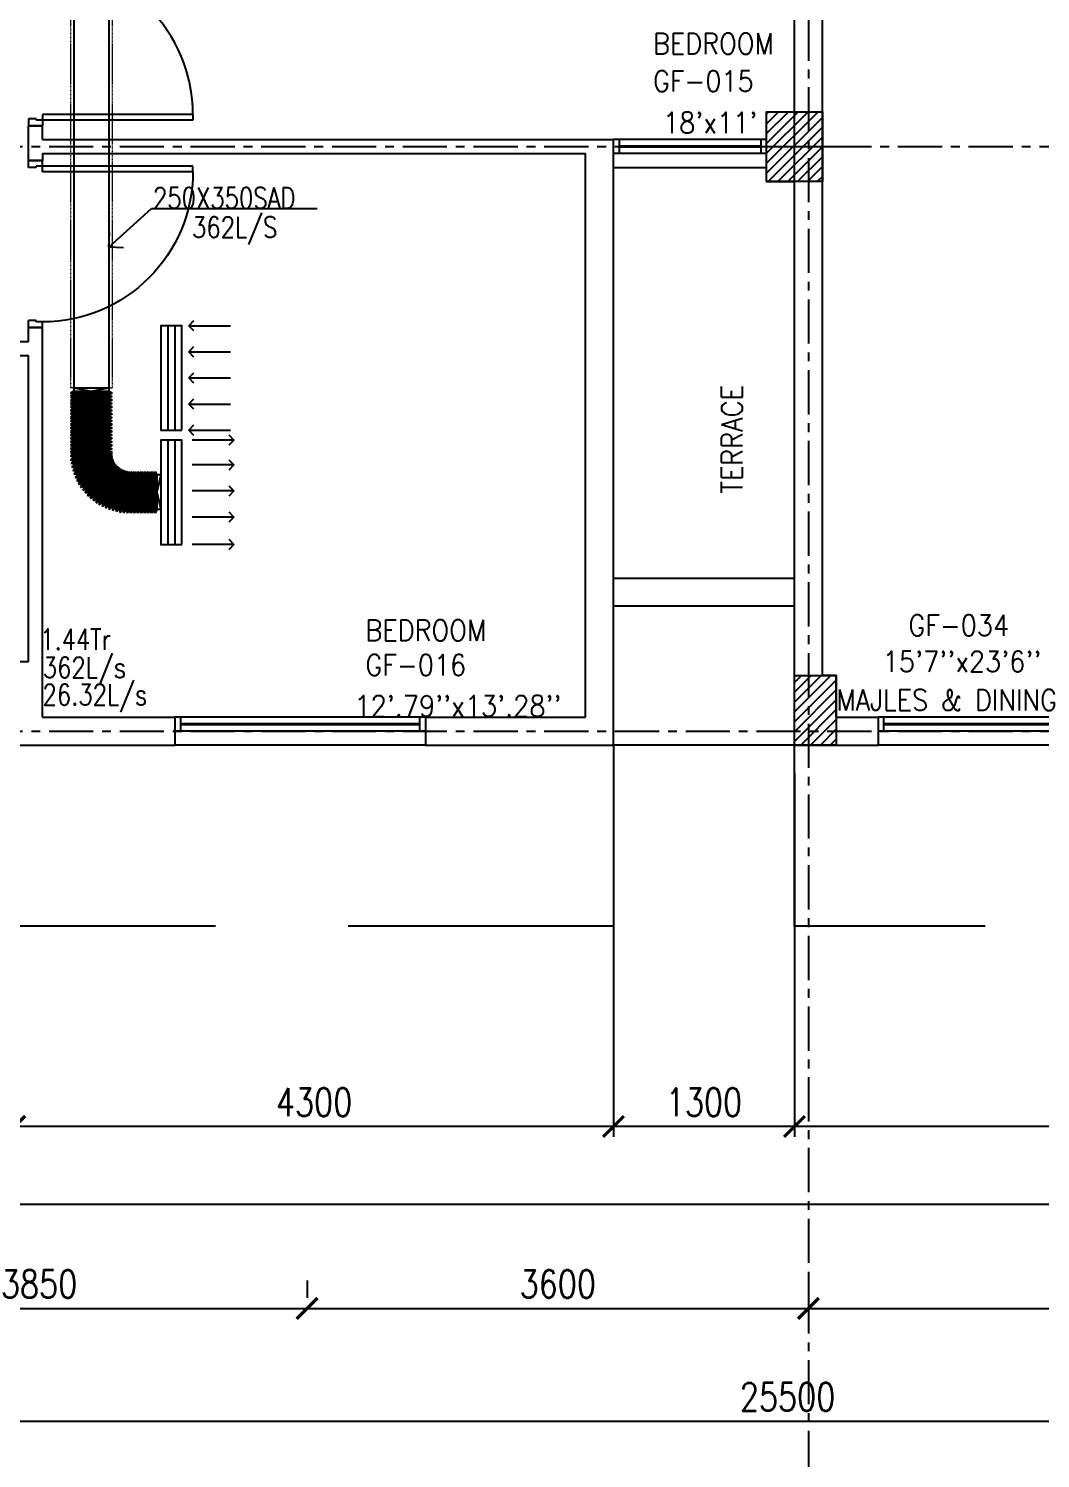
# Model space of a CAD drawing. Header units: millimetres. Extents: x -1288794 to 2153086, y -2701644 to -1428868.
# Drawn here: x 975309 to 982575, y -1514393 to -1504121 of the extents above; entities that cross this region are included whole.
import ezdxf

# ---------------------------------------------------------------- set-up
doc = ezdxf.new("R2010")
doc.units = ezdxf.units.MM
doc.header["$LTSCALE"] = 100
doc.header["$PDMODE"] = 34
for name, pattern in [('CENTER', [50.8, 31.75, -6.35, 6.35, -6.35]), ('DASHED2', [9.525, 6.35, -3.175]), ('HIDDEN', [9.525, 6.35, -3.175])]:
    doc.linetypes.add(name, pattern=pattern)
for name, color, linetype in [('A-ANNO-DIMS', 1, 'Continuous'), ('A-ANNO-TEXT', 8, 'Continuous'), ('A-AREA', 8, 'CENTER'), ('A-DOOR', 4, 'Continuous'), ('A-FLOR-OVHD', 4, 'DASHED2'), ('A-FLOR-SPCL', 8, 'Continuous'), ('A-GLAZ', 5, 'Continuous'), ('A-GRID', 253, 'CENTER'), ('A-WALL-FULL', 8, 'Continuous'), ('AC-HLTEXT', 100, 'Continuous'), ('AC-SAD', 3, 'Continuous'), ('AC-SAD TEXT', 3, 'Continuous'), ('RETURN GRILL RIGHT', 1, 'Continuous'), ('S-COL- HACT.', 9, 'Continuous'), ('S-COL.', 8, 'Continuous'), ('SUPPLY GRILL RIGHT', 3, 'Continuous')]:
    doc.layers.add(name, color=color, linetype=linetype)
doc.layers.add('INSULATION', color=1, linetype='Continuous', lineweight=5)
doc.styles.add('ROMANS', font='romans.shx', dxfattribs={"width": 0.8})
doc.styles.add('SIMPLEX', font='simplex.shx', dxfattribs={"width": 0.8})
doc.dimstyles.new('100 of DIM2', dxfattribs={"dimscale": 0, "dimtxt": 200, "dimasz": 150, "dimexe": 75, "dimexo": 200, "dimgap": 75, "dimtad": 1, "dimdec": 0, "dimrnd": 5, "dimzin": 0, "dimdsep": 46, "dimtxsty": 'ROMANS', "dimblk": 'ARCHTICK', "dimcen": 100, "dimclrd": 94, "dimclre": 94, "dimclrt": 2, "dimadec": 0, "dimazin": 0, "dimtfac": 1, "dimtdec": 0, "dimtofl": 0, "dimtmove": 2, "dimatfit": 3, "dimldrblk": 'OPEN90', "dimfxl": 75, "dimtolj": 1, "dimtzin": 0, "dimarcsym": 0})

# ---------------------------------------------------------------- blocks, each defined once
blk = doc.blocks.new('W-180')
for p, q in [((1800, 100), (0, 100)), ((1800, 0), (0, 0)), ((40, 0), (40, 100)), ((1760, 100), (1760, 0))]:
    blk.add_line(p, q)
at = {"linetype": 'Continuous'}
for p, q in [((1760, 53), (40, 53)), ((1760, 47), (40, 47))]:
    blk.add_line(p, q, dxfattribs=at)
blk = doc.blocks.new('D-120-R1')
for p, q in [((-80, 1180), (-40, 1180)), ((-80, 1180), (-80, 100)), ((-40, 1180), (-40, 55)), ((-1200, 100), (-1160, 100)), ((-1200, 100), (-1200, 0)), ((-1160, 100), (-1160, 55)), ((-1160, 55), (-1150, 55)), ((-1150, 55), (-1150, 0)), ((-80, 100), (0, 100)), ((-50, 55), (-40, 55)), ((-50, 55), (-50, 0)), ((-50, 0), (0, 0)), ((0, 100), (0, 0)), ((-1200, 0), (-1150, 0))]:
    blk.add_line(p, q)
at = {"linetype": 'Continuous'}
blk.add_arc((-80, 100), 1080, 90, 180, dxfattribs=at)
blk = doc.blocks.new('_ArchTick')
at = {"color": 0, "linetype": 'ByBlock', "const_width": 0.15}
blk.add_lwpolyline([(-0.5, -0.5), (0.5, 0.5)], dxfattribs=at)
blk = doc.blocks.new('*D343')
at = {"layer": 'A-ANNO-DIMS', "color": 94, "lineweight": -2, "ltscale": 3, "transparency": 16777216}
for p, q in [((973459, -1512840), (973459, -1513390)), ((977309, -1513115), (977309, -1513240)), ((973459, -1513315), (977309, -1513315))]:
    blk.add_line(p, q, dxfattribs=at)
at = {"layer": 'Defpoints', "color": 0, "ltscale": 3, "transparency": 16777216}
for p in [(973459, -1512640), (977309, -1513315), (977309, -1513315)]:
    blk.add_point(p, dxfattribs=at)
at = {"layer": 'A-ANNO-DIMS', "color": 94, "lineweight": -2, "ltscale": 3, "transparency": 16777216, "xscale": 150, "yscale": 150, "zscale": 150, "rotation": 180}
blk.add_blockref('_ArchTick', (973459, -1513315), dxfattribs=at)
at = {"layer": 'A-ANNO-DIMS', "color": 94, "lineweight": -2, "ltscale": 3, "transparency": 16777216, "xscale": 150, "yscale": 150, "zscale": 150}
blk.add_blockref('_ArchTick', (977309, -1513315), dxfattribs=at)
at = {"layer": 'A-ANNO-DIMS', "color": 2, "ltscale": 3, "transparency": 16777216, "insert": (975384, -1513140), "char_height": 200, "attachment_point": 5, "style": 'ROMANS'}
blk.add_mtext('\\A1;3850', dxfattribs=at)
blk = doc.blocks.new('_Open90')
at = {"color": 0, "linetype": 'ByBlock', "lineweight": -2}
for p, q in [((0, 0), (-1, 0)), ((-0.5, 0.5), (0, 0)), ((0, 0), (-0.5, -0.5))]:
    blk.add_line(p, q, dxfattribs=at)
blk = doc.blocks.new('*D344')
at = {"layer": 'A-ANNO-DIMS', "color": 94, "lineweight": -2, "ltscale": 3, "transparency": 16777216}
for p, q in [((977309, -1513115), (977309, -1513240)), ((980909, -1513115), (980909, -1513240)), ((977309, -1513315), (980909, -1513315))]:
    blk.add_line(p, q, dxfattribs=at)
at = {"layer": 'Defpoints', "color": 0, "ltscale": 3, "transparency": 16777216}
for p in [(977309, -1513315), (980909, -1513315), (980909, -1513315)]:
    blk.add_point(p, dxfattribs=at)
at = {"layer": 'A-ANNO-DIMS', "color": 94, "lineweight": -2, "ltscale": 3, "transparency": 16777216, "xscale": 150, "yscale": 150, "zscale": 150, "rotation": 180}
blk.add_blockref('_ArchTick', (977309, -1513315), dxfattribs=at)
at = {"layer": 'A-ANNO-DIMS', "color": 94, "lineweight": -2, "ltscale": 3, "transparency": 16777216, "xscale": 150, "yscale": 150, "zscale": 150}
blk.add_blockref('_ArchTick', (980909, -1513315), dxfattribs=at)
at = {"layer": 'A-ANNO-DIMS', "color": 2, "ltscale": 3, "transparency": 16777216, "insert": (979109, -1513140), "char_height": 200, "attachment_point": 5, "style": 'ROMANS'}
blk.add_mtext('\\A1;3600', dxfattribs=at)
blk = doc.blocks.new('*D345')
at = {"layer": 'A-ANNO-DIMS', "color": 94, "lineweight": -2, "ltscale": 3, "transparency": 16777216}
for p, q in [((980909, -1513115), (980909, -1513240)), ((985859, -1513115), (985859, -1513240)), ((980909, -1513315), (985859, -1513315))]:
    blk.add_line(p, q, dxfattribs=at)
at = {"layer": 'Defpoints', "color": 0, "ltscale": 3, "transparency": 16777216}
for p in [(980909, -1513315), (985859, -1513315), (985859, -1513315)]:
    blk.add_point(p, dxfattribs=at)
at = {"layer": 'A-ANNO-DIMS', "color": 94, "lineweight": -2, "ltscale": 3, "transparency": 16777216, "xscale": 150, "yscale": 150, "zscale": 150, "rotation": 180}
blk.add_blockref('_ArchTick', (980909, -1513315), dxfattribs=at)
at = {"layer": 'A-ANNO-DIMS', "color": 94, "lineweight": -2, "ltscale": 3, "transparency": 16777216, "xscale": 150, "yscale": 150, "zscale": 150}
blk.add_blockref('_ArchTick', (985859, -1513315), dxfattribs=at)
at = {"layer": 'A-ANNO-DIMS', "color": 2, "ltscale": 3, "transparency": 16777216, "insert": (983384, -1513140), "char_height": 200, "attachment_point": 5, "style": 'ROMANS'}
blk.add_mtext('\\A1;4950', dxfattribs=at)
blk = doc.blocks.new('*D347')
at = {"layer": 'A-ANNO-DIMS', "color": 94, "lineweight": -2, "ltscale": 3, "transparency": 16777216}
for p, q in [((968009, -1512975), (968009, -1514200)), ((993509, -1512975), (993509, -1514200)), ((968009, -1514125), (993509, -1514125))]:
    blk.add_line(p, q, dxfattribs=at)
at = {"layer": 'Defpoints', "color": 0, "ltscale": 3, "transparency": 16777216}
for p in [(968009, -1512775), (993509, -1512775), (993509, -1514125)]:
    blk.add_point(p, dxfattribs=at)
at = {"layer": 'A-ANNO-DIMS', "color": 94, "lineweight": -2, "ltscale": 3, "transparency": 16777216, "xscale": 150, "yscale": 150, "zscale": 150, "rotation": 180}
blk.add_blockref('_ArchTick', (968009, -1514125), dxfattribs=at)
at = {"layer": 'A-ANNO-DIMS', "color": 94, "lineweight": -2, "ltscale": 3, "transparency": 16777216, "xscale": 150, "yscale": 150, "zscale": 150}
blk.add_blockref('_ArchTick', (993509, -1514125), dxfattribs=at)
at = {"layer": 'A-ANNO-DIMS', "color": 2, "ltscale": 3, "transparency": 16777216, "insert": (980759, -1513950), "char_height": 200, "attachment_point": 5, "style": 'ROMANS'}
blk.add_mtext('\\A1;25500', dxfattribs=at)
blk = doc.blocks.new('*D348')
at = {"layer": 'A-ANNO-DIMS', "color": 94, "linetype": 'Continuous', "lineweight": -2, "ltscale": 3, "transparency": 16777216}
for p, q in [((980809, -1509469), (980809, -1512083)), ((993609, -1509469), (993609, -1512083)), ((993609, -1512008), (980809, -1512008))]:
    blk.add_line(p, q, dxfattribs=at)
at = {"layer": 'Defpoints', "color": 0, "linetype": 'Continuous', "ltscale": 3, "transparency": 16777216}
for p in [(980809, -1509269), (993609, -1509269), (980809, -1512008)]:
    blk.add_point(p, dxfattribs=at)
at = {"layer": 'A-ANNO-DIMS', "color": 94, "linetype": 'Continuous', "lineweight": -2, "ltscale": 3, "transparency": 16777216, "xscale": 150, "yscale": 150, "zscale": 150, "rotation": 180}
blk.add_blockref('_ArchTick', (980809, -1512008), dxfattribs=at)
at = {"layer": 'A-ANNO-DIMS', "color": 94, "linetype": 'Continuous', "lineweight": -2, "ltscale": 3, "transparency": 16777216, "xscale": 150, "yscale": 150, "zscale": 150}
blk.add_blockref('_ArchTick', (993609, -1512008), dxfattribs=at)
at = {"layer": 'A-ANNO-DIMS', "color": 2, "linetype": 'Continuous', "ltscale": 3, "transparency": 16777216, "insert": (987209, -1511833), "char_height": 200, "attachment_point": 5, "style": 'ROMANS'}
blk.add_mtext('\\A1;12800', dxfattribs=at)
blk = doc.blocks.new('*D349')
at = {"layer": 'A-ANNO-DIMS', "color": 94, "linetype": 'Continuous', "lineweight": -2, "ltscale": 3, "transparency": 16777216}
for p, q in [((979509, -1509469), (979509, -1512083)), ((980809, -1509469), (980809, -1512083)), ((980809, -1512008), (979509, -1512008))]:
    blk.add_line(p, q, dxfattribs=at)
at = {"layer": 'Defpoints', "color": 0, "linetype": 'Continuous', "ltscale": 3, "transparency": 16777216}
for p in [(979509, -1509269), (980809, -1509269), (979509, -1512008)]:
    blk.add_point(p, dxfattribs=at)
at = {"layer": 'A-ANNO-DIMS', "color": 94, "linetype": 'Continuous', "lineweight": -2, "ltscale": 3, "transparency": 16777216, "xscale": 150, "yscale": 150, "zscale": 150, "rotation": 180}
blk.add_blockref('_ArchTick', (979509, -1512008), dxfattribs=at)
at = {"layer": 'A-ANNO-DIMS', "color": 94, "linetype": 'Continuous', "lineweight": -2, "ltscale": 3, "transparency": 16777216, "xscale": 150, "yscale": 150, "zscale": 150}
blk.add_blockref('_ArchTick', (980809, -1512008), dxfattribs=at)
at = {"layer": 'A-ANNO-DIMS', "color": 2, "linetype": 'Continuous', "ltscale": 3, "transparency": 16777216, "insert": (980159, -1511833), "char_height": 200, "attachment_point": 5, "style": 'ROMANS'}
blk.add_mtext('\\A1;1300', dxfattribs=at)
blk = doc.blocks.new('*D350')
at = {"layer": 'A-ANNO-DIMS', "color": 94, "linetype": 'Continuous', "lineweight": -2, "ltscale": 3, "transparency": 16777216}
for p, q in [((975209, -1509469), (975209, -1512083)), ((979509, -1509469), (979509, -1512083)), ((979509, -1512008), (975209, -1512008))]:
    blk.add_line(p, q, dxfattribs=at)
at = {"layer": 'Defpoints', "color": 0, "linetype": 'Continuous', "ltscale": 3, "transparency": 16777216}
for p in [(975209, -1509269), (979509, -1509269), (975209, -1512008)]:
    blk.add_point(p, dxfattribs=at)
at = {"layer": 'A-ANNO-DIMS', "color": 94, "linetype": 'Continuous', "lineweight": -2, "ltscale": 3, "transparency": 16777216, "xscale": 150, "yscale": 150, "zscale": 150, "rotation": 180}
blk.add_blockref('_ArchTick', (975209, -1512008), dxfattribs=at)
at = {"layer": 'A-ANNO-DIMS', "color": 94, "linetype": 'Continuous', "lineweight": -2, "ltscale": 3, "transparency": 16777216, "xscale": 150, "yscale": 150, "zscale": 150}
blk.add_blockref('_ArchTick', (979509, -1512008), dxfattribs=at)
at = {"layer": 'A-ANNO-DIMS', "color": 2, "linetype": 'Continuous', "ltscale": 3, "transparency": 16777216, "insert": (977359, -1511833), "char_height": 200, "attachment_point": 5, "style": 'ROMANS'}
blk.add_mtext('\\A1;4300', dxfattribs=at)
blk = doc.blocks.new('*U310')
at = {"layer": 'AC-SAD'}
for p, q in [((-25, 250), (-12.5, 275)), ((-25, 0), (-25, 250)), ((-12.5, -25), (-12.5, 275)), ((-12.5, 275), (0, 250)), ((0, 0), (0, 250)), ((-25, 0), (-12.5, -25)), ((-12.5, -25), (0, 0))]:
    blk.add_line(p, q, dxfattribs=at)
blk = doc.blocks.new('*U311')
at = {"layer": 'AC-SAD', "color": 0, "linetype": 'ByBlock', "lineweight": -2, "transparency": 16777216}
for p, rotation in [((975635, -1507202), 273.5809862195675), ((975634, -1507177), 270), ((975637, -1507227), 277.1619724391347), ((975641, -1507251), 280.7429586587023), ((975646, -1507276), 284.3239448782699), ((975653, -1507300), 287.9049310978373), ((975662, -1507323), 291.485917317405), ((975672, -1507346), 295.0669035369727), ((975683, -1507369), 298.6478897565401), ((975695, -1507390), 302.2288759761078), ((975709, -1507411), 305.8098621956752), ((975725, -1507431), 309.3908484152428), ((975741, -1507449), 312.9718346348104), ((975759, -1507467), 316.552820854378), ((975777, -1507484), 320.1338070739455), ((975797, -1507499), 323.7147932935132), ((975818, -1507513), 327.2957795130807), ((975839, -1507526), 330.8767657326483), ((975861, -1507538), 334.457751952216), ((975884, -1507548), 338.0387381717838), ((975908, -1507556), 341.6197243913513), ((975932, -1507563), 345.2007106109189), ((975956, -1507569), 348.7816968304863), ((975981, -1507573), 352.3626830500538), ((976006, -1507576), 355.9436692696212), ((976031, -1507577), 359.5246554891889)]:
    blk.add_blockref('*U310', p, dxfattribs=dict(at, rotation=rotation))
blk = doc.blocks.new('SUPPLY GRILL RIGHT')
at = {"layer": 'SUPPLY GRILL RIGHT'}
for p, q in [((375, 25), (-375, 25)), ((375, -25), (375, 25)), ((375, -25), (-375, -25)), ((375, -75), (375, -25))]:
    blk.add_line(p, q, dxfattribs=at)
blk.add_lwpolyline([(-375, -75), (375, -75), (375, 75), (-375, 75)], close=True, dxfattribs=at)
for points in [[(-375, -450), (-375, -150)], [(-178.5, -450), (-178.5, -150)], [(9, -450), (9, -150)], [(196.5, -450), (196.5, -150)], [(375, -450), (375, -150)]]:
    blk.add_leader(points, dimstyle='100 of DIM2', override={"dimscale": 1, "dimasz": 75, "dimtad": 0, "dimclrd": 0, "dimfxl": 0.2}, dxfattribs=at)
blk = doc.blocks.new('RETURN GRILL RIGHT')
at = {"layer": 'RETURN GRILL RIGHT'}
for p, q in [((375, 25), (-375, 25)), ((375, -25), (-375, -25))]:
    blk.add_line(p, q, dxfattribs=at)
blk.add_lwpolyline([(-375, -75), (375, -75), (375, 75), (-375, 75)], close=True, dxfattribs=at)
for points in [[(-375, -125), (-375, -425)], [(-187.5, -125), (-187.5, -425)], [(0, -125), (0, -425)], [(187.5, -125), (187.5, -425)], [(375, -125), (375, -425)]]:
    blk.add_leader(points, dimstyle='100 of DIM2', override={"dimscale": 1, "dimasz": 75, "dimtad": 0, "dimclrd": 0, "dimfxl": 0.2}, dxfattribs=at)

msp = doc.modelspace()

# ---------------------------------------------------------------- hatches: boundary and pattern name
at = {"layer": 'S-COL- HACT.', "linetype": 'Continuous', "ltscale": 3}
h = msp.add_hatch(dxfattribs=at)
h.set_pattern_fill('ANSI31', color=256, scale=400, style=0)
h.set_pattern_definition([(45, (2089964.023, -1109556.65), (-35.355339, 35.355339), [])])
h.paths.add_polyline_path([(981008.8, -1504718.6), (981008.8, -1505218.6), (980608.8, -1505218.6), (980608.8, -1504718.6)])
h = msp.add_hatch(dxfattribs=at)
h.set_pattern_fill('ANSI31', color=256, scale=400, style=0)
h.set_pattern_definition([(45, (1210504.027, -1509993.415), (-35.355339, 35.355339), [])])
h.paths.add_polyline_path([(981108.8, -1508768.6), (981108.8, -1509268.6), (980808.8, -1509268.6), (980808.8, -1508768.6)])

# ---------------------------------------------------------------- linework, layer by layer
at = {"layer": 'A-AREA', "ltscale": 15}
msp.add_line((995708.8, -1512568.6), (960608.8, -1512568.6), dxfattribs=at)
at = {"layer": 'A-FLOR-OVHD', "ltscale": 3}
msp.add_lwpolyline([(993608.8, -1509268.6), (993608.8, -1510568.6), (980808.8, -1510568.6), (980808.8, -1509268.6), (979508.8, -1509268.6), (979508.8, -1510568.6), (975208.8, -1510568.6), (975208.8, -1510168.6), (973608.8, -1510168.6), (973608.8, -1510568.6), (966608.8, -1510568.6), (966608.8, -1500918.6), (965608.8, -1500918.6), (965608.8, -1496418.6)], dxfattribs=at)
msp.add_lwpolyline([(993608.8, -1509268.6), (993608.8, -1510568.6), (980808.8, -1510568.6), (980808.8, -1509268.6), (979508.8, -1509268.6), (979508.8, -1510568.6), (975208.8, -1510568.6), (975208.8, -1510168.6), (973608.8, -1510168.6), (973608.8, -1510568.6), (966608.8, -1510568.6), (966608.8, -1500918.6), (965608.8, -1500918.6), (965608.8, -1496418.6)], dxfattribs=at)
at = {"layer": 'A-FLOR-SPCL', "ltscale": 3}
for p, q in [((979508.8, -1508068.6), (980808.8, -1508068.6)), ((979508.8, -1508268.6), (980808.8, -1508268.6))]:
    msp.add_line(p, q, dxfattribs=at)
at = {"layer": 'A-GLAZ'}
for p, q in [((980608.8, -1504918.6), (979508.8, -1504918.6)), ((979548.8, -1504918.6), (979548.8, -1505018.6)), ((980568.8, -1505018.6), (980568.8, -1504918.6)), ((980608.8, -1505018.6), (979508.8, -1505018.6))]:
    msp.add_line(p, q, dxfattribs=at)
at = {"layer": 'A-GLAZ', "linetype": 'Continuous'}
for p, q in [((980568.8, -1504965.6), (979548.8, -1504965.6)), ((980568.8, -1504971.6), (979548.8, -1504971.6))]:
    msp.add_line(p, q, dxfattribs=at)
at = {"layer": 'A-GLAZ', "ltscale": 3}
for p, q in [((979508.8, -1505118.6), (980608.8, -1505118.6)), ((978158.8, -1509268.6), (976358.8, -1509268.6)), ((983208.8, -1509268.6), (981408.8, -1509268.6))]:
    msp.add_line(p, q, dxfattribs=at)
at = {"layer": 'A-GRID', "ltscale": 0.1}
for p, q in [((980908.8, -1466442.6), (980908.8, -1514577)), ((956151.6, -1504968.6), (999691.2, -1504968.6)), ((956151.6, -1509168.6), (999691.2, -1509168.6))]:
    msp.add_line(p, q, dxfattribs=at)
at = {"layer": 'A-WALL-FULL', "ltscale": 3}
for p, q in [((980808.8, -1504718.6), (980808.8, -1501618.6)), ((981008.8, -1508768.6), (981008.8, -1501868.6)), ((980608.8, -1504718.6), (980808.8, -1504718.6)), ((980608.8, -1505218.6), (980608.8, -1504718.6)), ((975308.8, -1504818.6), (975408.8, -1504818.6)), ((975308.8, -1505068.6), (975308.8, -1504818.6)), ((975408.8, -1504918.6), (975408.8, -1504818.6)), ((975408.8, -1504918.6), (979508.8, -1504918.6)), ((979508.8, -1505118.6), (979508.8, -1504918.6)), ((975408.8, -1505018.6), (979308.8, -1505018.6)), ((975408.8, -1505018.6), (975408.8, -1505068.6)), ((979308.8, -1509068.6), (979308.8, -1505018.6)), ((975308.8, -1505068.6), (975408.8, -1505068.6)), ((979508.8, -1505118.6), (979508.8, -1505118.6)), ((979508.8, -1509268.6), (979508.8, -1505118.6)), ((980608.8, -1505218.6), (980808.8, -1505218.6)), ((980808.8, -1509268.6), (980808.8, -1505218.6)), ((975308.8, -1506268.6), (975408.8, -1506268.6)), ((975308.8, -1506368.6), (975308.8, -1506268.6)), ((975408.8, -1509068.6), (975408.8, -1506268.6)), ((975208.8, -1506368.6), (975308.8, -1506368.6)), ((975208.8, -1506468.6), (975308.8, -1506468.6)), ((975308.8, -1508668.6), (975308.8, -1506468.6)), ((974708.8, -1508668.6), (975308.8, -1508668.6)), ((975408.8, -1509068.6), (976358.8, -1509068.6)), ((976358.8, -1509068.6), (976358.8, -1509268.6)), ((978158.8, -1509068.6), (979308.8, -1509068.6)), ((978158.8, -1509068.6), (978158.8, -1509268.6)), ((981108.8, -1509068.6), (981408.8, -1509068.6)), ((981408.8, -1509068.6), (981408.8, -1509268.6)), ((975208.8, -1509268.6), (976358.8, -1509268.6)), ((978158.8, -1509268.6), (979508.8, -1509268.6)), ((980808.8, -1509268.6), (981408.8, -1509268.6))]:
    msp.add_line(p, q, dxfattribs=at)
at = {"layer": 'A-WALL-FULL', "linetype": 'Continuous', "ltscale": 3}
for p, q in [((981108.8, -1508768.6), (981008.8, -1508768.6)), ((981108.8, -1509068.6), (981108.8, -1508768.6))]:
    msp.add_line(p, q, dxfattribs=at)
at = {"layer": 'AC-HLTEXT'}
for p, q in [((980808.8, -1505218.6), (980808.8, -1504622)), ((980608.8, -1504968.6), (981296.1, -1504968.6))]:
    msp.add_line(p, q, dxfattribs=at)
at = {"layer": 'AC-SAD'}
for p, q in [((975633.8, -1502568.6), (975633.8, -1507176.7)), ((975883.8, -1502568.6), (975883.8, -1507176.7)), ((975633.8, -1506726.7), (975608.8, -1506739.2)), ((975608.8, -1506739.2), (975908.8, -1506739.2)), ((975608.8, -1506739.2), (975633.8, -1506751.7)), ((975633.8, -1506751.7), (975608.8, -1506764.2)), ((975608.8, -1506764.2), (975908.8, -1506764.2)), ((975608.8, -1506764.2), (975633.8, -1506776.7)), ((975633.8, -1506776.7), (975608.8, -1506789.2)), ((975608.8, -1506789.2), (975908.8, -1506789.2)), ((975608.8, -1506789.2), (975633.8, -1506801.7)), ((975633.8, -1506701.7), (975883.8, -1506701.7)), ((975633.8, -1506701.7), (975758.8, -1506726.7)), ((975633.8, -1506726.7), (975883.8, -1506726.7)), ((975633.8, -1506751.7), (975883.8, -1506751.7)), ((975633.8, -1506776.7), (975883.8, -1506776.7)), ((975758.8, -1506726.7), (975883.8, -1506701.7)), ((975883.8, -1506726.7), (975908.8, -1506739.2)), ((975908.8, -1506739.2), (975883.8, -1506751.7)), ((975883.8, -1506751.7), (975908.8, -1506764.2)), ((975908.8, -1506764.2), (975883.8, -1506776.7)), ((975883.8, -1506776.7), (975908.8, -1506789.2)), ((975908.8, -1506789.2), (975883.8, -1506801.7)), ((975633.8, -1506801.7), (975608.8, -1506814.2)), ((975608.8, -1506814.2), (975908.8, -1506814.2)), ((975608.8, -1506814.2), (975633.8, -1506826.7)), ((975633.8, -1506826.7), (975608.8, -1506839.2)), ((975608.8, -1506839.2), (975908.8, -1506839.2)), ((975608.8, -1506839.2), (975633.8, -1506851.7)), ((975633.8, -1506851.7), (975608.8, -1506864.2)), ((975608.8, -1506864.2), (975908.8, -1506864.2)), ((975608.8, -1506864.2), (975633.8, -1506876.7)), ((975633.8, -1506876.7), (975608.8, -1506889.2)), ((975608.8, -1506889.2), (975908.8, -1506889.2)), ((975608.8, -1506889.2), (975633.8, -1506901.7)), ((975633.8, -1506801.7), (975883.8, -1506801.7)), ((975633.8, -1506826.7), (975883.8, -1506826.7)), ((975633.8, -1506851.7), (975883.8, -1506851.7)), ((975633.8, -1506876.7), (975883.8, -1506876.7)), ((975883.8, -1506801.7), (975908.8, -1506814.2)), ((975908.8, -1506814.2), (975883.8, -1506826.7)), ((975883.8, -1506826.7), (975908.8, -1506839.2)), ((975908.8, -1506839.2), (975883.8, -1506851.7)), ((975883.8, -1506851.7), (975908.8, -1506864.2)), ((975908.8, -1506864.2), (975883.8, -1506876.7)), ((975883.8, -1506876.7), (975908.8, -1506889.2)), ((975908.8, -1506889.2), (975883.8, -1506901.7)), ((975633.8, -1506901.7), (975608.8, -1506914.2)), ((975608.8, -1506914.2), (975908.8, -1506914.2)), ((975608.8, -1506914.2), (975633.8, -1506926.7)), ((975633.8, -1506926.7), (975608.8, -1506939.2)), ((975608.8, -1506939.2), (975908.8, -1506939.2)), ((975608.8, -1506939.2), (975633.8, -1506951.7)), ((975633.8, -1506951.7), (975608.8, -1506964.2)), ((975608.8, -1506964.2), (975908.8, -1506964.2)), ((975608.8, -1506964.2), (975633.8, -1506976.7)), ((975633.8, -1506976.7), (975608.8, -1506989.2)), ((975608.8, -1506989.2), (975908.8, -1506989.2)), ((975608.8, -1506989.2), (975633.8, -1507001.7)), ((975633.8, -1506901.7), (975883.8, -1506901.7)), ((975633.8, -1506926.7), (975883.8, -1506926.7)), ((975633.8, -1506951.7), (975883.8, -1506951.7)), ((975633.8, -1506976.7), (975883.8, -1506976.7)), ((975883.8, -1506901.7), (975908.8, -1506914.2)), ((975908.8, -1506914.2), (975883.8, -1506926.7)), ((975883.8, -1506926.7), (975908.8, -1506939.2)), ((975908.8, -1506939.2), (975883.8, -1506951.7)), ((975883.8, -1506951.7), (975908.8, -1506964.2)), ((975908.8, -1506964.2), (975883.8, -1506976.7)), ((975883.8, -1506976.7), (975908.8, -1506989.2)), ((975908.8, -1506989.2), (975883.8, -1507001.7)), ((975633.8, -1507001.7), (975608.8, -1507014.2)), ((975608.8, -1507014.2), (975908.8, -1507014.2)), ((975608.8, -1507014.2), (975633.8, -1507026.7)), ((975633.8, -1507026.7), (975608.8, -1507039.2)), ((975608.8, -1507039.2), (975908.8, -1507039.2)), ((975608.8, -1507039.2), (975633.8, -1507051.7)), ((975633.8, -1507051.7), (975608.8, -1507064.2)), ((975608.8, -1507064.2), (975908.8, -1507064.2)), ((975608.8, -1507064.2), (975633.8, -1507076.7)), ((975633.8, -1507076.7), (975608.8, -1507089.2)), ((975608.8, -1507089.2), (975908.8, -1507089.2)), ((975608.8, -1507089.2), (975633.8, -1507101.7)), ((975633.8, -1507001.7), (975883.8, -1507001.7)), ((975633.8, -1507026.7), (975883.8, -1507026.7)), ((975633.8, -1507051.7), (975883.8, -1507051.7)), ((975633.8, -1507076.7), (975883.8, -1507076.7)), ((975883.8, -1507001.7), (975908.8, -1507014.2)), ((975908.8, -1507014.2), (975883.8, -1507026.7)), ((975883.8, -1507026.7), (975908.8, -1507039.2)), ((975908.8, -1507039.2), (975883.8, -1507051.7)), ((975883.8, -1507051.7), (975908.8, -1507064.2)), ((975908.8, -1507064.2), (975883.8, -1507076.7)), ((975883.8, -1507076.7), (975908.8, -1507089.2)), ((975908.8, -1507089.2), (975883.8, -1507101.7)), ((975633.8, -1507101.7), (975608.8, -1507114.2)), ((975608.8, -1507114.2), (975908.8, -1507114.2)), ((975608.8, -1507114.2), (975633.8, -1507126.7)), ((975633.8, -1507126.7), (975608.8, -1507139.2)), ((975608.8, -1507139.2), (975908.8, -1507139.2)), ((975608.8, -1507139.2), (975633.8, -1507151.7)), ((975633.8, -1507101.7), (975883.8, -1507101.7)), ((975633.8, -1507126.7), (975883.8, -1507126.7)), ((975883.8, -1507101.7), (975908.8, -1507114.2)), ((975908.8, -1507114.2), (975883.8, -1507126.7)), ((975883.8, -1507126.7), (975908.8, -1507139.2)), ((975908.8, -1507139.2), (975883.8, -1507151.7)), ((976030.5, -1507326.7), (976043, -1507301.7)), ((976043, -1507301.7), (976043, -1507601.7)), ((976043, -1507301.7), (976055.5, -1507326.7)), ((976055.5, -1507326.7), (976068, -1507301.7)), ((976068, -1507301.7), (976068, -1507601.7)), ((976068, -1507301.7), (976080.5, -1507326.7)), ((976080.5, -1507326.7), (976093, -1507301.7)), ((976093, -1507301.7), (976093, -1507601.7)), ((976093, -1507301.7), (976105.5, -1507326.7)), ((976105.5, -1507326.7), (976118, -1507301.7)), ((976118, -1507301.7), (976118, -1507601.7)), ((976118, -1507301.7), (976130.5, -1507326.7)), ((976130.5, -1507326.7), (976143, -1507301.7)), ((976143, -1507301.7), (976143, -1507601.7)), ((976143, -1507301.7), (976155.5, -1507326.7)), ((976155.5, -1507326.7), (976168, -1507301.7)), ((976168, -1507301.7), (976168, -1507601.7)), ((976168, -1507301.7), (976180.5, -1507326.7)), ((976180.5, -1507326.7), (976193, -1507301.7)), ((976193, -1507301.7), (976193, -1507601.7)), ((976193, -1507301.7), (976205.5, -1507326.7)), ((976205.5, -1507326.7), (976218, -1507301.7)), ((976218, -1507301.7), (976218, -1507601.7)), ((976218, -1507301.7), (976230.5, -1507326.7)), ((976030.5, -1507326.7), (976030.5, -1507576.7)), ((976258.8, -1507326.7), (976033.8, -1507326.7)), ((976055.5, -1507326.7), (976055.5, -1507576.7)), ((976080.5, -1507326.7), (976080.5, -1507576.7)), ((976105.5, -1507326.7), (976105.5, -1507576.7)), ((976130.5, -1507326.7), (976130.5, -1507576.7)), ((976155.5, -1507326.7), (976155.5, -1507576.7)), ((976180.5, -1507326.7), (976180.5, -1507576.7)), ((976205.5, -1507326.7), (976205.5, -1507576.7)), ((976230.5, -1507326.7), (976230.5, -1507576.7)), ((976258.8, -1507326.7), (976230.5, -1507451.7)), ((976230.5, -1507451.7), (976258.8, -1507576.7)), ((976043, -1507601.7), (976030.5, -1507576.7)), ((976258.8, -1507576.7), (976033.8, -1507576.7)), ((976055.5, -1507576.7), (976043, -1507601.7)), ((976068, -1507601.7), (976055.5, -1507576.7)), ((976080.5, -1507576.7), (976068, -1507601.7)), ((976093, -1507601.7), (976080.5, -1507576.7)), ((976105.5, -1507576.7), (976093, -1507601.7)), ((976118, -1507601.7), (976105.5, -1507576.7)), ((976130.5, -1507576.7), (976118, -1507601.7)), ((976143, -1507601.7), (976130.5, -1507576.7)), ((976155.5, -1507576.7), (976143, -1507601.7)), ((976168, -1507601.7), (976155.5, -1507576.7)), ((976180.5, -1507576.7), (976168, -1507601.7)), ((976193, -1507601.7), (976180.5, -1507576.7)), ((976205.5, -1507576.7), (976193, -1507601.7)), ((976218, -1507601.7), (976205.5, -1507576.7)), ((976230.5, -1507576.7), (976218, -1507601.7))]:
    msp.add_line(p, q, dxfattribs=at)
for radius in [400, 150]:
    msp.add_arc((976033.8, -1507176.7), radius, 180, 270, dxfattribs=at)
at = {"layer": 'INSULATION', "linetype": 'HIDDEN', "ltscale": 0.01}
for p, q in [((975608.8, -1502571.7), (975608.8, -1506701.7)), ((975908.8, -1502571.7), (975908.8, -1506701.7)), ((975633.8, -1506701.7), (975608.8, -1506701.7)), ((975883.8, -1506701.7), (975908.8, -1506701.7))]:
    msp.add_line(p, q, dxfattribs=at)
at = {"layer": 'S-COL.', "linetype": 'Continuous', "ltscale": 3}
for points in [[(981008.8, -1504718.6), (981008.8, -1505218.6), (980608.8, -1505218.6), (980608.8, -1504718.6)], [(981008.8, -1504718.6), (981008.8, -1505218.6), (980608.8, -1505218.6), (980608.8, -1504718.6)], [(981008.8, -1504718.6), (981008.8, -1505218.6), (980608.8, -1505218.6), (980608.8, -1504718.6)], [(980808.8, -1509268.6), (980808.8, -1508768.6), (981108.8, -1508768.6), (981108.8, -1509268.6)], [(980808.8, -1509268.6), (980808.8, -1508768.6), (981108.8, -1508768.6), (981108.8, -1509268.6)], [(980808.8, -1509268.6), (980808.8, -1508768.6), (981108.8, -1508768.6), (981108.8, -1509268.6)], [(981108.8, -1508768.6), (981108.8, -1509268.6), (980808.8, -1509268.6), (980808.8, -1508768.6)]]:
    msp.add_lwpolyline(points, close=True, dxfattribs=at)

# ---------------------------------------------------------------- block references
at = {"layer": 'A-DOOR', "ltscale": 3, "rotation": 270}
msp.add_blockref('D-120-R1', (975308.8, -1504818.6), dxfattribs=at)
at = {"layer": 'A-DOOR', "ltscale": 3, "xscale": -1, "rotation": 270}
msp.add_blockref('D-120-R1', (975308.8, -1505068.6), dxfattribs=at)
at = {"layer": 'A-GLAZ', "ltscale": 3, "xscale": -1, "rotation": 180}
for p in [(976358.8, -1509068.6), (981408.8, -1509068.6)]:
    msp.add_blockref('W-180', p, dxfattribs=at)
at = {"layer": 'AC-SAD'}
msp.add_blockref('*U311', (0, 0), dxfattribs=at)
at = {"layer": 'RETURN GRILL RIGHT', "rotation": 89.99999999999999}
msp.add_blockref('RETURN GRILL RIGHT', (976333.8, -1506630.5), dxfattribs=at)
at = {"layer": 'SUPPLY GRILL RIGHT', "rotation": 89.99999999999999}
msp.add_blockref('SUPPLY GRILL RIGHT', (976333.8, -1507451.7), dxfattribs=at)

# ---------------------------------------------------------------- texts
at = {"layer": 'A-ANNO-TEXT', "style": 'ROMANS', "width": 0.9}
for s, p in [('BEDROOM', (979792.6, -1504304.5)), ('GF-015', (979792.6, -1504573.1)), ("18'x11'", (979864.7, -1504871.5)), ('GF-034', (981626.8, -1508482.8)), ('BEDROOM', (977727.5, -1508518.8)), ('GF-016', (977727.5, -1508767.5)), ("15'7''x23'6''", (981442.6, -1508742.5)), ("12'.79''x13'.28''", (977649, -1509061.7)), ('MAJLES & DINING', (981108.8, -1509018.6))]:
    msp.add_text(s, height=150, dxfattribs=at).set_placement(p)
msp.add_text('TERRACE', height=150, rotation=90, dxfattribs=at).set_placement((980435.8, -1507462.5))
at = {"layer": 'AC-SAD TEXT', "style": 'SIMPLEX', "width": 0.8}
for s, p in [('250X350SAD', (976201.8, -1505413.3)), ('362L/S', (976482.6, -1505622.7)), ('1.44Tr', (975391.4, -1508582.9)), ('362L/s', (975410.8, -1508785.7)), ('26.32L/s', (975408.8, -1508980.8))]:
    msp.add_text(s, height=150, dxfattribs=at).set_placement(p)

# ---------------------------------------------------------------- dimensions: what is measured, and where the dimension line sits
at = {"layer": 'A-ANNO-DIMS', "linetype": 'Continuous', "ltscale": 3}
for base, p1, p2, picture, middle in [((975208.8, -1512007.6), (979508.8, -1509268.6), (975208.8, -1509268.6), '*D350', (977358.8, -1511832.6)), ((979508.8, -1512007.6), (980808.8, -1509268.6), (979508.8, -1509268.6), '*D349', (980158.8, -1511832.6)), ((980808.8, -1512007.6), (993608.8, -1509268.6), (980808.8, -1509268.6), '*D348', (987208.8, -1511832.6))]:
    dim = msp.add_linear_dim(base=base, p1=p1, p2=p2, dimstyle='100 of DIM2', override={"dimscale": 1}, dxfattribs=at)
    dim.commit()
    dim.dimension.update_dxf_attribs({"geometry": picture, "text_midpoint": middle})
at = {"layer": 'A-ANNO-DIMS', "ltscale": 3}
for base, p1, p2, picture, middle in [((977308.8, -1513315.3), (973458.8, -1512640), (977308.8, -1513315.3), '*D343', (975383.8, -1513140.3)), ((993508.8, -1514125.5), (968008.8, -1512774.8), (993508.8, -1512774.8), '*D347', (980758.8, -1513950.5)), ((980908.8, -1513315.3), (977308.8, -1513315.3), (980908.8, -1513315.3), '*D344', (979108.8, -1513140.3)), ((985858.8, -1513315.3), (980908.8, -1513315.3), (985858.8, -1513315.3), '*D345', (983383.8, -1513140.3))]:
    dim = msp.add_linear_dim(base=base, p1=p1, p2=p2, dimstyle='100 of DIM2', override={"dimscale": 1}, dxfattribs=at)
    dim.commit()
    dim.dimension.update_dxf_attribs({"geometry": picture, "text_midpoint": middle})

# ---------------------------------------------------------------- leaders
at = {"layer": 'AC-SAD TEXT'}
msp.add_leader([(975885.3, -1505691.9), (976190.5, -1505413.3), (977381.2, -1505413.3)], dimstyle='100 of DIM2', override={"dimscale": 1, "dimtad": 0, "dimfxl": 0.2}, dxfattribs=at)

doc.saveas('drawing.dxf')
